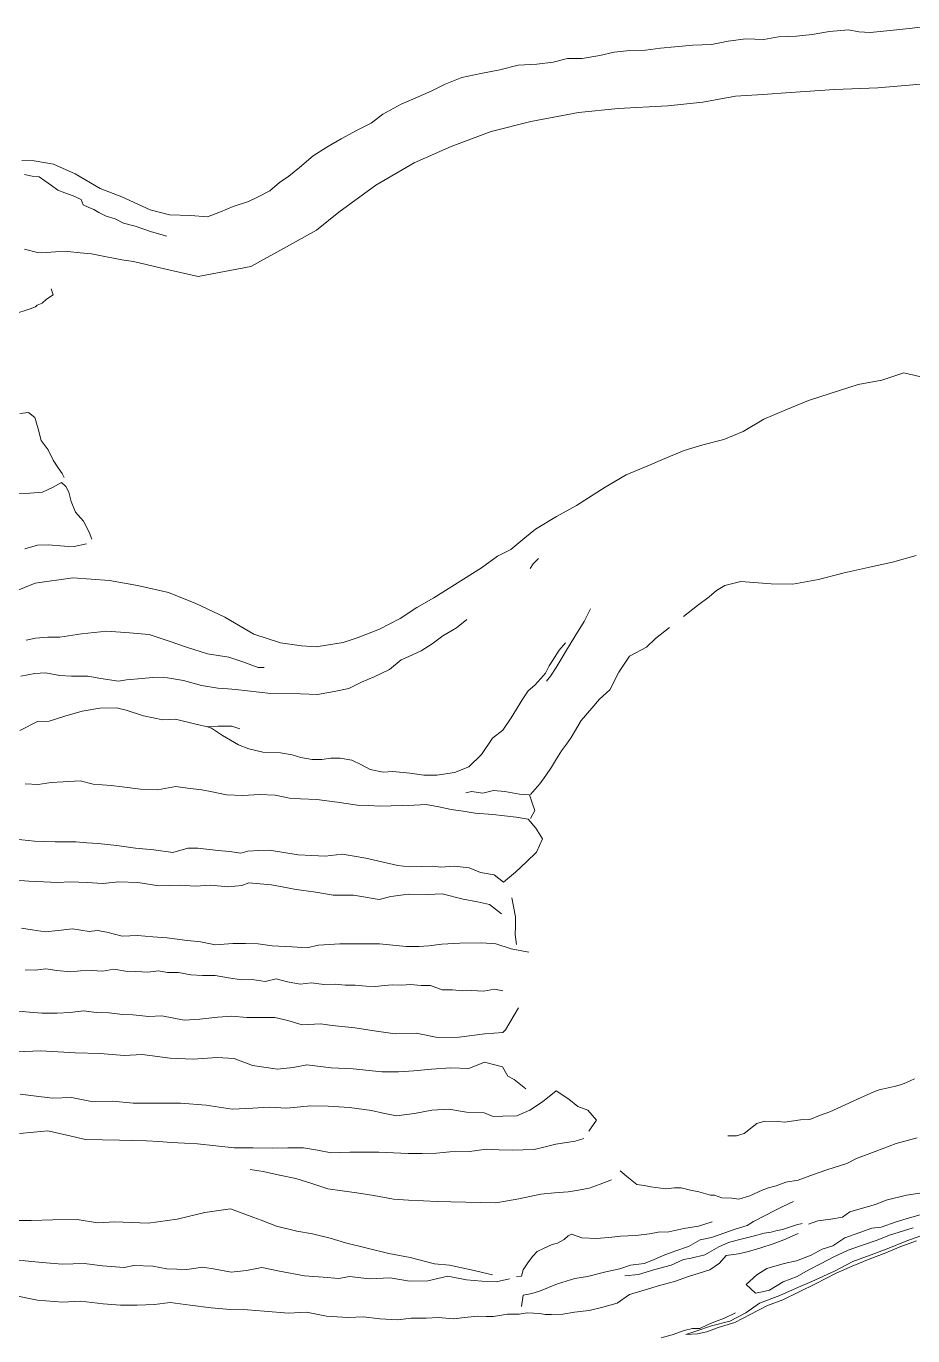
# Model space of a CAD drawing. Extents: x 683321 to 688873, y 7661944 to 7668387.
# Drawn here: x 687184.1 to 687437.2, y 7667443.6 to 7667817.2 of the extents above; entities that cross this region are included whole.
import ezdxf

# ---------------------------------------------------------------- set-up
doc = ezdxf.new("R2010")
doc.units = 0
doc.header["$MEASUREMENT"] = 0
doc.layers.add('01 CRESTA_Line', color=3, linetype='Continuous', lineweight=20)

msp = doc.modelspace()

# ---------------------------------------------------------------- linework, layer by layer
at = {"layer": '01 CRESTA_Line'}
for points in [[(687441.97, 7667817.25, 4449.83), (687436.16, 7667816.56, 4450.17), (687429.74, 7667815.91, 4450.63), (687425.03, 7667815.42, 4451.07), (687421.77, 7667815.67, 4451.59), (687418.82, 7667816.21, 4452.21), (687413.42, 7667815.69, 4452.75), (687408.5, 7667814.86, 4452.98), (687403.98, 7667814.36, 4453.52), (687398.86, 7667814.19, 4454.37), (687394.66, 7667813.5, 4454.72), (687389.58, 7667813.61, 4455.75), (687384.51, 7667813, 4456.43), (687379.69, 7667812.07, 4456.98), (687374.37, 7667811.83, 4457.87), (687369.25, 7667811.34, 4458.51), (687365.21, 7667810.98, 4459.04), (687360.91, 7667810.41, 4459.24), (687356.45, 7667810.27, 4459.51), (687351.98, 7667809.88, 4459.76), (687347.87, 7667808.87, 4459.48), (687342.82, 7667808.02, 4459.68), (687338.59, 7667808.07, 4460.22), (687334.57, 7667807.03, 4460.35), (687329.85, 7667806.37, 4460.58), (687324.54, 7667806.13, 4461.3), (687319.27, 7667804.76, 4461.73), (687313.85, 7667803.78, 4462.29), (687308.5, 7667802.62, 4462.99), (687303.75, 7667800.71, 4463.66), (687299.91, 7667798.82, 4464.18), (687295.13, 7667796.72, 4465.27), (687291.1, 7667794.97, 4466.08), (687285.94, 7667792.17, 4466.85), (687282.55, 7667789.59, 4467.08), (687278.38, 7667787.53, 4467.66), (687274.03, 7667785.1, 4468.3), (687269.91, 7667782.75, 4468.97), (687266, 7667780.25, 4469.78), (687262.12, 7667776.93, 4470.49), (687259.06, 7667774.48, 4471.06), (687256.38, 7667772.67, 4471.87), (687253.62, 7667770.31, 4472.3), (687250.1, 7667768.46, 4473.17), (687247.53, 7667767.21, 4473.58), (687243.23, 7667765.79, 4474.01), (687239.55, 7667764.32, 4474.12), (687235.83, 7667762.88, 4474.25), (687231.03, 7667763.25, 4475.6), (687224.99, 7667763.4, 4476.64), (687219.53, 7667764.81, 4477.82), (687211.41, 7667768.55, 4479.24), (687205.24, 7667770.94, 4478.41), (687198.12, 7667775.1, 4479.36), (687191.87, 7667777.89, 4479.07), (687186.37, 7667778.84, 4478.87), (687182.89, 7667778.93, 4478.85)], [(687183.63, 7667753.61, 4470.41), (687187.29, 7667752.68, 4470.94), (687188.53, 7667752.61, 4471.19), (687192.45, 7667752.83, 4470.99), (687195.96, 7667752.98, 4470.89), (687199.5, 7667752.55, 4470.59), (687202.78, 7667752.26, 4470.16), (687204.63, 7667751.87, 4470.32), (687211.43, 7667750.59, 4470.23), (687214.71, 7667750.1, 4469.77), (687223.95, 7667747.96, 4468.64), (687233.19, 7667745.82, 4467.5), (687240.71, 7667747.25, 4466.86), (687248.24, 7667748.69, 4466.23), (687257.59, 7667753.85, 4465.16), (687266.94, 7667759.01, 4464.09), (687273.35, 7667764.18, 4462.85), (687283.89, 7667771.89, 4460.91), (687294.86, 7667778.27, 4459.26), (687305.39, 7667782.89, 4457.54), (687316.86, 7667787.16, 4456.19), (687328.13, 7667790.08, 4455.08), (687341.76, 7667792.61, 4453.89), (687353.07, 7667793.74, 4453.3), (687367.26, 7667794.52, 4452.07), (687377.23, 7667795.56, 4451.33), (687386.61, 7667797.26, 4450.68), (687394.43, 7667797.77, 4449.65), (687402.25, 7667798.29, 4448.62), (687414.88, 7667799.22, 4447.19), (687427.22, 7667799.66, 4445.38), (687435.02, 7667800.33, 4444.38), (687442.82, 7667801.01, 4443.38)], [(687183.65, 7667774.94, 4474.48), (687185.85, 7667774.41, 4474.24), (687187.78, 7667774.24, 4474.03), (687189.42, 7667773.13, 4473.81), (687191.34, 7667771.78, 4473.56), (687193.11, 7667770.49, 4473.32), (687195.15, 7667769.72, 4473.09), (687197.48, 7667768.84, 4473.1), (687199.83, 7667767.83, 4473.17), (687200.4, 7667766.3, 4471.98), (687201.79, 7667765.57, 4471.9), (687203.4, 7667764.9, 4471.97), (687204.83, 7667764.07, 4471.82), (687206.91, 7667763.09, 4471.82), (687209.47, 7667762.27, 4472.12), (687211.92, 7667761.05, 4471.76), (687215.22, 7667760.19, 4472.08), (687219.84, 7667758.57, 4471.75), (687224.23, 7667757.34, 4468.3)], [(687180.56, 7667735.11, 4461.41), (687185.27, 7667736.59, 4461.41), (687186.78, 7667737.14, 4461.69), (687187.24, 7667737.65, 4461.95), (687188.62, 7667738.26, 4462.58), (687189.92, 7667739.39, 4462.63), (687191.84, 7667740.55, 4463.14), (687191.2, 7667742.28, 4463.12)], [(687180.6, 7667655.89, 4411.19), (687186.64, 7667658.29, 4411.96), (687197.39, 7667659.88, 4410.85), (687207.93, 7667659.11, 4410.22), (687215.92, 7667657.67, 4409.98), (687224.77, 7667655.63, 4410.02), (687232.51, 7667652.48, 4409.74), (687240.77, 7667648.64, 4408.71), (687249.06, 7667643.75, 4407.15), (687256.7, 7667641.31, 4406.33), (687262.73, 7667640.48, 4405.8), (687266.89, 7667640.13, 4405.33), (687274.63, 7667641.4, 4404.69), (687278.91, 7667642.8, 4404.54), (687284.98, 7667645.15, 4404.39), (687290.84, 7667648.22, 4404.31), (687295.61, 7667651.34, 4402.95), (687300.45, 7667654.11, 4401.91), (687314.12, 7667662.68, 4399.91), (687318.65, 7667665.98, 4399.54), (687322.43, 7667667.91, 4398.66), (687326.42, 7667671.25, 4398.24), (687329.48, 7667673.74, 4397.77), (687335.51, 7667677.33, 4396.21), (687341.17, 7667680.48, 4395.08), (687349.37, 7667685.72, 4394.11), (687355.33, 7667689.26, 4393.92), (687361.58, 7667691.78, 4393.42), (687365.74, 7667693.63, 4393.41), (687371.94, 7667696.15, 4393.38), (687377.22, 7667697.78, 4393.3), (687383.29, 7667699.27, 4393.18), (687388.76, 7667701.6, 4393.4), (687394.68, 7667705.11, 4394.77), (687400.99, 7667707.8, 4394.99), (687407.39, 7667710.48, 4395.25), (687413.57, 7667712.44, 4395.2), (687421.59, 7667715, 4394.74), (687428.39, 7667716.29, 4393.68), (687434.63, 7667718.36, 4393.66), (687446.77, 7667715.44, 4390.15)], [(687194.99, 7667688.45, 4431.16), (687194.42, 7667689.66, 4431.33), (687193.23, 7667691.23, 4433.38), (687191.82, 7667693.44, 4435.3), (687190.39, 7667696.41, 4437.53), (687188.42, 7667699.01, 4439.7), (687187.53, 7667702.32, 4441.91), (687186.55, 7667705.62, 4444.24), (687184.78, 7667707, 4445.73), (687182.27, 7667706.78, 4444.59)], [(687181.52, 7667683.87, 4430.16), (687185.11, 7667684.04, 4430.18), (687188.77, 7667684.33, 4430.12), (687191.58, 7667685.62, 4430.36), (687194.21, 7667687, 4430.87), (687194.21, 7667687, 4430.88), (687195.47, 7667685.87, 4429.53), (687196.24, 7667684.25, 4428.33), (687196.99, 7667681.6, 4426.47), (687198.14, 7667678.55, 4423.9), (687200.47, 7667675.97, 4421.56), (687202.05, 7667672.87, 4419.85), (687202.89, 7667670.91, 4418.65)], [(687183.69, 7667668.08, 4420.41), (687187.31, 7667669.2, 4420.41), (687190.38, 7667669.3, 4419.98), (687195.03, 7667668.86, 4419.2), (687197.76, 7667668.78, 4418.57), (687201.28, 7667669.52, 4418.14)], [(687330.38, 7667665.36, 4386.2), (687328.8, 7667663.88, 4386.13), (687327.95, 7667662.48, 4385.33)], [(687438.19, 7667666.26, 4375.99), (687431.36, 7667664.34, 4376.54), (687425.31, 7667663.01, 4377.09), (687417.56, 7667661.29, 4377.26), (687410.3, 7667659.39, 4377.66), (687402.97, 7667658.05, 4378.72), (687396.73, 7667658.11, 4379.65), (687388.14, 7667658.82, 4380.73), (687383.5, 7667657.64, 4382.08), (687381.13, 7667656.22, 4382.08), (687379.09, 7667654.44, 4382.01), (687375.73, 7667651.94, 4381.87), (687371.74, 7667648.8, 4381.76)], [(687182.61, 7667631.81, 4390.17), (687186.53, 7667632.56, 4390.17), (687189.6, 7667632.77, 4390.17), (687193.73, 7667631.98, 4390.18), (687197.07, 7667631.83, 4390.19), (687201.67, 7667631.78, 4390.2), (687205.41, 7667631.13, 4390.23), (687210.43, 7667630.39, 4390.27), (687212.72, 7667630.76, 4390.29), (687217.18, 7667631.15, 4390.35), (687220.2, 7667631.37, 4390.36), (687224.43, 7667631.28, 4390.44), (687229.05, 7667630.55, 4390.52), (687234.15, 7667629.09, 4390.59), (687238.86, 7667628.37, 4390.53), (687241.62, 7667628.18, 4390.53), (687243.91, 7667627.95, 4390.53), (687253.95, 7667626.85, 4390.33), (687262.4, 7667626.76, 4390.19), (687267.22, 7667626.52, 4390.21), (687271.98, 7667627.43, 4390.12), (687276.2, 7667628.25, 4389.98), (687279.81, 7667630.04, 4389.62), (687283.4, 7667631.58, 4389.21), (687287.78, 7667633.72, 4388.69), (687291.1, 7667636.42, 4388.28), (687293.38, 7667637.39, 4388), (687296.83, 7667639.01, 4387.56), (687300, 7667641.05, 4387.21), (687303.01, 7667643.27, 4386.83), (687306.9, 7667645.61, 4386.37), (687309.89, 7667647.94, 4386.06)], [(687345.17, 7667651, 4380.46), (687343.37, 7667647.34, 4380.46), (687340.72, 7667643.13, 4380.54), (687338.31, 7667639.25, 4380.19), (687336.85, 7667636.6, 4379.93), (687335.37, 7667634.3, 4379.39), (687333.78, 7667631.75, 4378.97), (687332.59, 7667630.33, 4378.56)], [(687252.03, 7667634.22, 4392.06), (687250.28, 7667634.22, 4392.2), (687245.97, 7667635.85, 4392.5), (687241.94, 7667637.16, 4392.81), (687235.87, 7667638.13, 4393.21), (687229.86, 7667640.04, 4393.79), (687225.2, 7667641.64, 4394.17), (687219.17, 7667643.69, 4394.75), (687213.64, 7667644.17, 4395.27), (687207.13, 7667644.6, 4395.89), (687199.92, 7667643.91, 4396.38), (687193.73, 7667642.88, 4396.77), (687190.31, 7667642.92, 4397.03), (687186.79, 7667642.63, 4397.28), (687184.08, 7667642.02, 4397.47)], [(687367.74, 7667645.67, 4381.64), (687363.75, 7667642.54, 4381.52), (687361.18, 7667640.03, 4381.6), (687356.33, 7667637.47, 4381.34), (687353.25, 7667632.92, 4380.69), (687350.69, 7667627.87, 4380.27), (687347.73, 7667625.23, 4379.78), (687345.56, 7667622.61, 4378.84), (687342.55, 7667619.14, 4378.34), (687339.69, 7667614.26, 4377.19), (687338.3, 7667612.38, 4376.67), (687336.92, 7667610.5, 4376.16), (687335.49, 7667608.15, 4375.35), (687334.07, 7667605.81, 4374.55), (687332.4, 7667603.43, 4374.01), (687330.74, 7667601.04, 4373.47), (687329.39, 7667599.53, 4373.15), (687328.04, 7667598.01, 4372.84)], [(687182.29, 7667616.29, 4380.32), (687187.38, 7667618.82, 4380.43), (687190.7, 7667618.97, 4380.27), (687195.09, 7667620.35, 4380.39), (687200.07, 7667621.83, 4380.54), (687205.1, 7667622.64, 4380.52), (687209.87, 7667622.75, 4380.65), (687212.64, 7667622.1, 4380.68), (687217.61, 7667620.5, 4381.16), (687223.11, 7667619.32, 4380.44), (687226.77, 7667619.49, 4380.33), (687232.49, 7667618.05, 4380.45), (687235.85, 7667617.36, 4380.05), (687237.05, 7667616.92, 4379.81), (687240.11, 7667614.89, 4379.04), (687244.72, 7667612.23, 4378.86), (687247.64, 7667611.08, 4379.02), (687251.67, 7667610.1, 4379.22), (687256.68, 7667609.9, 4379.44), (687260.05, 7667609.34, 4379.57), (687262.53, 7667608.61, 4379.67), (687265.78, 7667608.03, 4379.74), (687268.49, 7667607.96, 4379.81), (687271.11, 7667608.36, 4379.87), (687273.74, 7667608.35, 4379.94), (687277.03, 7667607.84, 4379.99), (687279.82, 7667606.49, 4380.01), (687282.31, 7667605.17, 4380.04), (687286.04, 7667604.38, 4380.06), (687288.74, 7667604.54, 4380.04), (687293.66, 7667604.09, 4379.97), (687297.62, 7667603.56, 4379.94), (687301.36, 7667603.51, 4380.02), (687306.35, 7667604.31, 4379.94), (687310.46, 7667605.95, 4379.78), (687314.11, 7667609.45, 4379.56), (687317.18, 7667614.11, 4379.77), (687320.16, 7667616.37, 4379.85), (687322.59, 7667619.88, 4380.03), (687325.84, 7667625.29, 4380.03), (687327.37, 7667627.64, 4380.06), (687329.26, 7667629.26, 4380.08), (687330.98, 7667631.16, 4380.1), (687332.33, 7667632.6, 4380.11), (687333.41, 7667634.76, 4380.13), (687334.4, 7667636.38, 4380.15), (687336.21, 7667639.18, 4380.17), (687338.01, 7667641.28, 4380.19)], [(687235.85, 7667617.36, 4380.05), (687238.85, 7667617.49, 4380.13), (687242.85, 7667617.53, 4380.02), (687245.13, 7667616.79, 4380.22)], [(687181.09, 7667585.25, 4360.3), (687186.44, 7667584.75, 4360.3), (687192.41, 7667584.5, 4360.25), (687198.25, 7667584.5, 4360.29), (687201.44, 7667584.25, 4360.27), (687204.62, 7667584, 4360.31), (687209.97, 7667583.5, 4360.22), (687215.28, 7667582.75, 4360.26), (687220.59, 7667582.25, 4360.25), (687225.94, 7667581.5, 4360.22), (687230.25, 7667582.75, 4360.32), (687233.13, 7667582.75, 4360.29), (687238.94, 7667582, 4360.22), (687242.16, 7667581.75, 4360.29), (687245.34, 7667581.25, 4360.3), (687247.42, 7667581.88, 4360.79), (687250.5, 7667582.02, 4360.82), (687253.59, 7667582.16, 4360.84), (687257.67, 7667581.49, 4360.97), (687261.76, 7667580.81, 4361.1), (687265.61, 7667580.64, 4361.13), (687269.46, 7667580.47, 4361.15), (687274.33, 7667580.96, 4361.01), (687277.7, 7667580.41, 4361.16), (687281.07, 7667579.86, 4361.31), (687285.62, 7667578.79, 4361.38), (687290.16, 7667577.72, 4361.46), (687293.45, 7667577.42, 4361.24), (687296.87, 7667577.51, 4361.02), (687300.06, 7667577.6, 4360.36), (687302.48, 7667577.31, 4359.71), (687306.31, 7667577.54, 4360.55), (687310.54, 7667577.09, 4360.7), (687313.84, 7667575.78, 4360.84), (687317.65, 7667575.12, 4360.83), (687320.36, 7667572.96, 4360.82), (687323.76, 7667575.89, 4361.09), (687326.93, 7667578.79, 4361.79), (687329.74, 7667581.54, 4361.53), (687331.49, 7667585.38, 4362.22), (687329.62, 7667588.37, 4364.98), (687327.4, 7667590.95, 4367.86), (687323.96, 7667591.52, 4368.12), (687320.63, 7667591.91, 4368.27), (687317.3, 7667592.31, 4368.43), (687312.28, 7667592.67, 4368.35), (687308.85, 7667593.22, 4368.61), (687305.41, 7667593.77, 4368.87), (687301.87, 7667594.47, 4369.95), (687298.33, 7667595.18, 4371.03), (687294.9, 7667595.02, 4371.03), (687291.47, 7667594.86, 4371.02), (687288.29, 7667594.8, 4370.99), (687285.1, 7667594.73, 4370.96), (687281.88, 7667594.85, 4370.84), (687278.66, 7667594.97, 4370.73), (687272.87, 7667595.8, 4370.68), (687267.07, 7667596.62, 4370.63), (687262.38, 7667596.79, 4369.84), (687259.26, 7667596.99, 4369.84), (687255.16, 7667597.85, 4369.9), (687250.66, 7667598.02, 4369.99), (687245.98, 7667597.7, 4370), (687241.28, 7667597.9, 4369.94), (687237.15, 7667598.79, 4369.89), (687234.25, 7667599.36, 4369.86), (687230.19, 7667599.87, 4369.81), (687226.8, 7667600.31, 4369.81), (687221.58, 7667599.35, 4369.87), (687216.69, 7667599.53, 4369.91), (687211.52, 7667600.18, 4369.96), (687208.39, 7667600.55, 4369.99), (687203.21, 7667601, 4370.01), (687199.49, 7667601.94, 4370.02), (687194.7, 7667601.62, 4370.04), (687191.2, 7667601.49, 4370.03), (687187.53, 7667600.91, 4370.06), (687183.86, 7667601.06, 4370.13)], [(687328.02, 7667591.19, 4367.91), (687329.33, 7667593.44, 4368.87), (687328.53, 7667595.69, 4370.82), (687327.74, 7667597.94, 4372.77), (687324.9, 7667598.08, 4372.39), (687322.84, 7667598.46, 4372.07), (687320.78, 7667598.84, 4371.76), (687317.49, 7667599.19, 4371.58), (687314.42, 7667598.41, 4370.37), (687311.23, 7667598.84, 4370.13), (687309.58, 7667598.53, 4369.79)], [(687179.78, 7667573.68, 4349.88), (687184.87, 7667573.25, 4349.97), (687189.01, 7667573.13, 4350.06), (687193.04, 7667572.95, 4350.09), (687196.8, 7667573.08, 4350.16), (687201.55, 7667572.89, 4350.19), (687205.96, 7667572.67, 4350.17), (687210.51, 7667573.07, 4350.16), (687215.99, 7667572.91, 4350.04), (687222.01, 7667571.95, 4350), (687228.05, 7667572.14, 4350), (687232.37, 7667571.89, 4350.07), (687236.8, 7667572.19, 4350.14), (687241.62, 7667571.68, 4350.25), (687245.69, 7667572.01, 4350.38), (687247.7, 7667572.83, 4350.79), (687254.15, 7667572.24, 4351.06), (687261.19, 7667570.95, 4351.16), (687266.75, 7667570.14, 4351.32), (687271.74, 7667569.33, 4351.46), (687277.56, 7667569.26, 4351.44), (687284.83, 7667568.04, 4351.55), (687288.17, 7667568.93, 4351.79), (687293.2, 7667569.56, 4351.96), (687298.82, 7667569.49, 4352.13), (687302.88, 7667569.65, 4352.25), (687308.81, 7667568.11, 4352.49), (687312.92, 7667567.44, 4352.51), (687316.35, 7667566.62, 4351.62), (687319.8, 7667563.98, 4350.98)], [(687324.1, 7667555.2, 4345.07), (687323.7, 7667558.06, 4348.53), (687323.83, 7667560.47, 4350.69), (687323.79, 7667563.09, 4351.7), (687322.77, 7667568.55, 4355.46)], [(687182.81, 7667559.91, 4340.01), (687185.85, 7667559.42, 4339.96), (687189.48, 7667558.88, 4339.88), (687193.22, 7667559.19, 4339.85), (687197.32, 7667559.69, 4339.86), (687202.05, 7667558.96, 4339.86), (687204.5, 7667559.19, 4339.85), (687207.15, 7667558.77, 4339.84), (687211.52, 7667557.6, 4339.82), (687215.86, 7667557.78, 4339.84), (687220.27, 7667557.45, 4339.88), (687224.32, 7667557.15, 4339.93), (687229.31, 7667556.42, 4339.92), (687233.85, 7667555.95, 4339.94), (687238.16, 7667555.16, 4339.96), (687243.07, 7667555.53, 4340.07), (687246.7, 7667555.48, 4340.1), (687250.33, 7667555.44, 4340.14), (687254.31, 7667554.88, 4340.13), (687260.06, 7667554.51, 4340.09), (687264.18, 7667554.25, 4340.17), (687267.59, 7667555.02, 4340.21), (687270.62, 7667555.21, 4340.17), (687273.64, 7667555.4, 4340.18), (687279.32, 7667555.4, 4340.29), (687284.99, 7667555.4, 4340.34), (687288.8, 7667555.01, 4340.42), (687292.62, 7667554.61, 4340.48), (687296.23, 7667554.61, 4340.48), (687299.02, 7667554.86, 4340.46), (687302.72, 7667555.29, 4339.42), (687307.91, 7667555.56, 4339.48), (687314.14, 7667555.71, 4339.53), (687318.2, 7667555.42, 4339.52), (687322.52, 7667554.03, 4339.5), (687327.58, 7667552.99, 4339.48)], [(687320.15, 7667541.96, 4329.95), (687317.75, 7667542.45, 4329.59), (687314.62, 7667541.93, 4329.29), (687311.26, 7667542.07, 4329.28), (687308.79, 7667542.01, 4329.33), (687305.77, 7667542.29, 4329.42), (687302.89, 7667542.26, 4329.51), (687299.56, 7667543.51, 4329.69), (687296.84, 7667543.52, 4329.76), (687293.77, 7667543.78, 4329.86), (687291.35, 7667543.61, 4330.02), (687288.62, 7667543.74, 4330.11), (687286.53, 7667543.53, 4330.16), (687283.77, 7667543.25, 4330.26), (687281.18, 7667543.3, 4330.34), (687278.06, 7667543.61, 4330.44), (687275.14, 7667543.57, 4330.31), (687272.43, 7667543.88, 4330.38), (687269.09, 7667543.77, 4330.42), (687265.59, 7667544.24, 4330.28), (687262.33, 7667543.89, 4330.16), (687258.72, 7667544.55, 4330.3), (687255.45, 7667545.43, 4330.45), (687252.36, 7667544.66, 4330.16), (687248.66, 7667545.22, 4330.31), (687245.54, 7667545.17, 4330.27), (687241.84, 7667545.68, 4330.13), (687238.03, 7667546.36, 4330.27), (687234.42, 7667546.39, 4330.15), (687231.06, 7667546.55, 4330.1), (687227.59, 7667547.25, 4330.24), (687224.44, 7667547.22, 4330.31), (687221.84, 7667547.68, 4330.28), (687218.85, 7667547.28, 4330.19), (687215.37, 7667547.52, 4330.15), (687212.45, 7667547.57, 4330.17), (687209.09, 7667548.22, 4330.14), (687205.95, 7667547.59, 4330.09), (687202.74, 7667547.79, 4329.98), (687199.65, 7667547.72, 4330.08), (687196.75, 7667547.43, 4330.07), (687192.81, 7667547.84, 4330.09), (687189.7, 7667548.3, 4330.09), (687186.66, 7667547.94, 4330.08), (687183.77, 7667547.98, 4329.94)], [(687181.88, 7667536.22, 4320.03), (687185.02, 7667535.88, 4320.08), (687188.6, 7667535.66, 4320.12), (687192.93, 7667535.67, 4320.09), (687196.68, 7667535.84, 4320.06), (687200.52, 7667536.25, 4319.98), (687204.12, 7667535.77, 4319.93), (687207.8, 7667535.7, 4319.86), (687211.64, 7667535.21, 4319.98), (687214.58, 7667535.14, 4320.05), (687219.07, 7667534.66, 4320.09), (687222.83, 7667534.83, 4319.96), (687229.16, 7667533.61, 4319.98), (687233.72, 7667533.96, 4319.94), (687238.83, 7667534.45, 4319.88), (687242.78, 7667534.75, 4319.9), (687247.13, 7667534.35, 4319.83), (687255.04, 7667534.37, 4319.94), (687258.84, 7667533.51, 4319.82), (687262.86, 7667532.29, 4319.67), (687268.09, 7667532.55, 4319.6), (687271.48, 7667532.11, 4319.56), (687277.95, 7667531.47, 4319.58), (687283.44, 7667530.57, 4319.69), (687289.45, 7667529.69, 4319.73), (687295.47, 7667529.89, 4319.88), (687301.55, 7667528.69, 4320.06), (687307.74, 7667528.78, 4320.3), (687315.03, 7667529.77, 4320.53), (687320.2, 7667530.12, 4320.66), (687320.96, 7667530.88, 4320.73), (687324.6, 7667537.16, 4321.07)], [(687181.33, 7667524.57, 4309.97), (687188.25, 7667524.84, 4310.05), (687198.1, 7667524.28, 4310.17), (687205.26, 7667524.12, 4310.19), (687212.07, 7667523.55, 4310.28), (687217.26, 7667523.86, 4310.35), (687225.18, 7667522.76, 4310.39), (687231.81, 7667522.53, 4310.27), (687238.64, 7667522.99, 4310.34), (687243.46, 7667522.71, 4310.4), (687248.75, 7667520.65, 4310.36), (687255.81, 7667519.62, 4310.3), (687260.3, 7667520.12, 4310.08), (687264.19, 7667520.92, 4310), (687271.13, 7667520.03, 4310.23), (687277.43, 7667519.71, 4310.28), (687285.67, 7667518.84, 4310.44), (687290.34, 7667518.92, 4310.45), (687294.78, 7667519.18, 4310.61), (687299.83, 7667519.62, 4310.92), (687305.25, 7667519.99, 4311.12), (687310.42, 7667519.85, 4311.24), (687314.94, 7667521.64, 4311.36), (687320.12, 7667520.28, 4311.58), (687321.58, 7667517.65, 4308.44), (687323.4, 7667516.72, 4306.38), (687326.77, 7667514.08, 4303.25)], [(687437.72, 7667516.89, 4271.39), (687435.25, 7667515.78, 4271.03), (687433.66, 7667515.22, 4270.57), (687431.84, 7667514.67, 4270.38), (687427.62, 7667513.74, 4271.15), (687426.08, 7667513.14, 4271.17), (687421.38, 7667511.09, 4271.81), (687417.85, 7667509.45, 4272.66), (687413.52, 7667507.5, 4273.42), (687410.6, 7667506.4, 4273.82), (687407.8, 7667505.31, 4274.41), (687405.17, 7667505.2, 4274.67), (687400.7, 7667504.53, 4276.19), (687398.66, 7667504.76, 4276.56), (687394.93, 7667504.8, 4277.1), (687392.7, 7667504.13, 4277.43), (687389.09, 7667501.3, 4276.93), (687386.91, 7667500.61, 4276.74), (687384.4, 7667500.59, 4276.84)], [(687344.76, 7667501.98, 4291.52), (687346.87, 7667505.09, 4291.88), (687344.44, 7667507.92, 4292.51), (687341.61, 7667508.95, 4294.64), (687339.04, 7667511.09, 4297.69), (687335.37, 7667513.48, 4301.27), (687331.47, 7667510.34, 4299.96), (687327.88, 7667507.95, 4299.46), (687324.18, 7667506.33, 4299.6), (687320.16, 7667506.24, 4299.64), (687317.42, 7667506.17, 4299.22), (687314.8, 7667507.14, 4300.12), (687309.83, 7667507.39, 4299.84), (687304.79, 7667508.26, 4299.67), (687299.93, 7667507.94, 4299.57), (687294.92, 7667507.01, 4299.62), (687289.84, 7667506.36, 4299.67), (687286.02, 7667507.05, 4299.72), (687282.69, 7667507.83, 4299.76), (687276.39, 7667508.69, 4299.83), (687270.27, 7667509.11, 4299.95), (687265.32, 7667509.22, 4300.15), (687258.53, 7667508.51, 4300.17), (687253.42, 7667508.85, 4300.32), (687248.83, 7667508.48, 4300.38), (687242.91, 7667508.24, 4300.35), (687235.46, 7667509.41, 4300.26), (687228.16, 7667509.98, 4300.22), (687220.99, 7667509.92, 4300.21), (687214.65, 7667509.97, 4300.13), (687208.84, 7667510.51, 4300), (687203.2, 7667510.33, 4299.91), (687197.04, 7667511.6, 4299.95), (687191.6, 7667511.4, 4300.04), (687186.18, 7667512.06, 4300.04), (687182.36, 7667512.52, 4300.07)], [(687182.2, 7667501.33, 4289.89), (687186.27, 7667501.71, 4289.89), (687190.33, 7667502.09, 4289.88), (687195.67, 7667500.84, 4289.91), (687201.02, 7667499.58, 4289.96), (687205.87, 7667499.46, 4290.01), (687210.73, 7667499.34, 4290.05), (687214.59, 7667499.28, 4290.08), (687218.44, 7667499.23, 4290.06), (687221.95, 7667498.98, 4290.05), (687225.46, 7667498.73, 4290.02), (687229.25, 7667498.53, 4290.02), (687233.05, 7667498.33, 4290.03), (687238.25, 7667497.77, 4290.03), (687243.45, 7667497.22, 4289.98), (687248.89, 7667497.18, 4289.89), (687254.33, 7667497.13, 4289.86), (687258.8, 7667497.18, 4289.76), (687263.26, 7667497.22, 4289.72), (687267.22, 7667496.5, 4289.72), (687271.18, 7667495.77, 4289.77), (687276.49, 7667495.98, 4289.82), (687280.61, 7667495.99, 4290.01), (687284.73, 7667496.01, 4290.14), (687288.92, 7667495.8, 4290.36), (687293.11, 7667495.59, 4290.42), (687297.17, 7667495.63, 4290.41), (687301.23, 7667495.67, 4290.33), (687305.05, 7667496.08, 4290.44), (687310.69, 7667496.16, 4290.7), (687315.46, 7667496.82, 4290.85), (687319.14, 7667496.67, 4291.04), (687322.81, 7667496.52, 4291.07), (687325.97, 7667496.64, 4291.06), (687329.12, 7667496.77, 4291.11), (687332.23, 7667497.52, 4291.22), (687335.34, 7667498.27, 4291.3), (687340.86, 7667499.12, 4291.4), (687343.3, 7667499.89, 4290.57)], [(687353.7, 7667490.59, 4281.47), (687356.06, 7667488.64, 4279.72), (687358.46, 7667486.75, 4278.3), (687360.56, 7667486.47, 4277.26), (687362.45, 7667486.07, 4276.47), (687366.73, 7667485.53, 4275.23), (687369.13, 7667485.8, 4274.89), (687371.05, 7667485.8, 4274.23), (687373.75, 7667485.13, 4273.05), (687376.09, 7667484.61, 4272.2), (687379.49, 7667483.73, 4271.69), (687380.58, 7667483.69, 4271.19), (687382.73, 7667482.95, 4270.16), (687385.58, 7667482.85, 4269.19), (687387.52, 7667482.59, 4268.63), (687390.66, 7667483.54, 4269.01), (687394.21, 7667485.14, 4268.89), (687395.97, 7667485.75, 4268.77), (687398.17, 7667486.31, 4268.69), (687400.96, 7667487.42, 4268.47), (687404.51, 7667487.97, 4268.12), (687408.82, 7667489.6, 4268.06), (687412.66, 7667490.9, 4267.49), (687418.32, 7667492.72, 4267.49), (687421.11, 7667494.19, 4266.89), (687426.47, 7667496.19, 4266.61), (687432.49, 7667498.43, 4266.91), (687438.42, 7667500.07, 4266.6)], [(687351.19, 7667488.09, 4280.48), (687348, 7667486.87, 4280.72), (687344.81, 7667485.65, 4279.99), (687341.8, 7667485.16, 4279.89), (687338.78, 7667484.67, 4279.83), (687334.91, 7667484.34, 4279.91), (687331.03, 7667484, 4279.98), (687327.89, 7667483.31, 4279.95), (687324.76, 7667482.63, 4279.94), (687321.46, 7667482.08, 4279.97), (687318.17, 7667481.53, 4280.01), (687313.88, 7667481.63, 4279.98), (687309.58, 7667481.73, 4279.84), (687305.29, 7667481.83, 4279.86), (687301.42, 7667481.93, 4279.89), (687297.54, 7667482.04, 4279.88), (687293.26, 7667482.29, 4279.03), (687288.98, 7667482.54, 4278.96), (687283.37, 7667483.56, 4279.75), (687278.48, 7667484.37, 4279.99), (687274.35, 7667484.94, 4280.01), (687270.23, 7667485.5, 4280.21), (687265.63, 7667486.98, 4280.26), (687261.04, 7667488.45, 4280.27), (687256.42, 7667489.44, 4280.28), (687251.79, 7667490.43, 4280.34), (687248.08, 7667490.99, 4280.46)], [(687407.43, 7667475.42, 4261.04), (687410.07, 7667476.34, 4261.28), (687413.77, 7667476.84, 4260.8), (687417.13, 7667477.41, 4260.38), (687419.22, 7667478.91, 4260.17), (687421.54, 7667479.65, 4259.91), (687426.54, 7667481.02, 4259.29), (687429.64, 7667482.3, 4259.13), (687435.42, 7667483.66, 4258.98), (687439.22, 7667484.25, 4258.93)], [(687180.07, 7667476.43, 4280.14), (687185.56, 7667476.49, 4280.2), (687191.68, 7667476.69, 4280.16), (687198.63, 7667476.79, 4280.16), (687204.47, 7667475.77, 4280.15), (687209.45, 7667476.09, 4280.1), (687218.9, 7667475.66, 4280.1), (687227.19, 7667476.86, 4280.14), (687235.14, 7667478.79, 4280.27), (687242.43, 7667479.8, 4280.22), (687249.09, 7667477.28, 4277.98), (687251.17, 7667476.6, 4277.98), (687255.6, 7667474.87, 4277.8), (687261.37, 7667473.46, 4277.63), (687265.86, 7667472.69, 4277.48), (687270.87, 7667471.47, 4277.33), (687275.27, 7667470.09, 4276.65), (687281.46, 7667468.58, 4275.85), (687287.65, 7667467.07, 4275.06), (687293.67, 7667465.86, 4273.92), (687300.63, 7667464.11, 4273.04), (687304.98, 7667463.74, 4272.3), (687311.11, 7667462.37, 4271.53), (687317.25, 7667461, 4270.77)], [(687325.53, 7667451.96, 4262.2), (687325.99, 7667455.17, 4264.19), (687328.44, 7667455.6, 4264.1), (687330.62, 7667456.31, 4263.21), (687335.82, 7667458.39, 4263.06), (687340.69, 7667459.94, 4263.29), (687344.37, 7667460.5, 4263.24), (687349.53, 7667461.85, 4263.36), (687353.59, 7667462.72, 4263.35), (687356.59, 7667463.7, 4263.47), (687360.49, 7667464.17, 4263.3), (687363.14, 7667465.25, 4263.37), (687365.97, 7667466.46, 4263.07), (687369.26, 7667467.71, 4263.2), (687373.14, 7667469.09, 4263.25), (687376.48, 7667470.93, 4263.4), (687379.73, 7667471.59, 4263.15), (687383.53, 7667472.96, 4262.99), (687386.52, 7667474.03, 4262.7), (687389.91, 7667475.02, 4262.44), (687391.74, 7667476.15, 4262.55), (687394.85, 7667477.82, 4262.4), (687398.05, 7667479.46, 4262.27), (687400.1, 7667480.47, 4262.36), (687403.1, 7667481.92, 4262.31)], [(687324.09, 7667460.37, 4270.23), (687325.49, 7667460.59, 4270.1), (687325.94, 7667462.36, 4269.72), (687327.52, 7667464.71, 4269.55), (687328.69, 7667466.26, 4269.43), (687329.93, 7667467.6, 4269.13), (687332, 7667468.57, 4268.9), (687334.21, 7667469.65, 4268.57), (687335.78, 7667470, 4268.61), (687337.64, 7667471.07, 4268.76), (687338.83, 7667472.06, 4268.98), (687339.74, 7667472.56, 4269.07), (687342.7, 7667471.53, 4267.97), (687347.02, 7667471.35, 4267.78), (687351.27, 7667471.74, 4267.45), (687353.78, 7667471.97, 4267.46), (687358.18, 7667472.14, 4266.95), (687362.06, 7667472.69, 4266.68), (687364.47, 7667473.1, 4266.65), (687367.53, 7667473.24, 4266.36), (687371.85, 7667474.21, 4265.83), (687376, 7667474.86, 4265.54), (687379.97, 7667476.13, 4265.37)], [(687440.59, 7667478.48, 4253.21), (687436.22, 7667477.27, 4253), (687432.47, 7667476.1, 4253.11), (687428.14, 7667474.59, 4253.08), (687425.54, 7667474.25, 4253.21), (687422.08, 7667473.08, 4253.31), (687417.77, 7667471.53, 4252.87), (687414.34, 7667469.26, 4252.47), (687411.36, 7667468.29, 4252.44), (687408.21, 7667466.53, 4251.89), (687404.04, 7667464.98, 4252.23), (687400.52, 7667464.2, 4252.08), (687395.49, 7667462.79, 4251.98), (687392.72, 7667460.95, 4252.01), (687389.59, 7667458.16, 4251.42), (687392.27, 7667455.71, 4249.9), (687394.22, 7667456.15, 4249.44), (687396.27, 7667456.58, 4249.72), (687400.2, 7667458.95, 4249.62), (687404.18, 7667460.44, 4250), (687407.3, 7667462.29, 4250.96), (687411.03, 7667464.24, 4250.99), (687414.45, 7667466.03, 4251.76), (687418.74, 7667468.02, 4251.79), (687422.24, 7667469.23, 4252.05), (687427.06, 7667470.82, 4252.08), (687430.52, 7667472.31, 4252.29), (687434.5, 7667473.49, 4252.26), (687437.27, 7667474.42, 4252.76)], [(687180.27, 7667455.12, 4260.12), (687187.34, 7667453.77, 4260.16), (687194.45, 7667453.15, 4260.3), (687199.62, 7667453.43, 4260.32), (687206.11, 7667452.7, 4260.35), (687211.02, 7667452.32, 4260.33), (687215.76, 7667452.3, 4260.27), (687220.72, 7667452.5, 4260.26), (687225.17, 7667453.06, 4260.26), (687230.95, 7667452.33, 4260.25), (687236.87, 7667451.54, 4260.34), (687242.4, 7667451.1, 4260.39), (687247.3, 7667451, 4260.41), (687252.07, 7667450.6, 4260.4), (687258.98, 7667450.02, 4260.35), (687264.15, 7667450.35, 4260.41), (687269.84, 7667449.17, 4260.31), (687275.9, 7667448.83, 4260.28), (687280.41, 7667448.98, 4260.23), (687285.07, 7667448.38, 4260.09), (687290.16, 7667448.08, 4260.01), (687293.97, 7667448.56, 4260.07), (687298.28, 7667448.59, 4260.1), (687301.85, 7667448.81, 4260.12), (687306.03, 7667448.38, 4260.02), (687310.15, 7667448.9, 4259.82), (687312.9, 7667449.14, 4259.82), (687315.48, 7667449.06, 4259.84), (687317.5, 7667449.08, 4259.85), (687321.46, 7667449.74, 4259.82), (687324.83, 7667449.74, 4260.11), (687327.14, 7667450.09, 4260.03), (687330.71, 7667449.94, 4259.96), (687332.24, 7667449.63, 4259.35), (687334.1, 7667449.68, 4259.5), (687337.31, 7667449.72, 4259.28), (687340.63, 7667450.33, 4259.2), (687344.84, 7667450.82, 4259.23), (687348.73, 7667451.77, 4259.12), (687352.79, 7667452.84, 4259.06), (687356.35, 7667455.35, 4259.1), (687360.81, 7667456.71, 4259.16), (687364.9, 7667457.91, 4259.08), (687369.19, 7667459.02, 4259.05), (687373.17, 7667460.44, 4259.15), (687376.26, 7667461.46, 4259.05), (687379.25, 7667462.38, 4259.05), (687382.01, 7667464.29, 4258.93), (687383.91, 7667466.44, 4258.73), (687387.4, 7667466.92, 4258.83), (687390.32, 7667467.64, 4258.59), (687393.83, 7667468.7, 4258.7), (687397.36, 7667469.82, 4258.88), (687400.41, 7667470.98, 4258.56), (687404.45, 7667472.8, 4258.86)], [(687354.99, 7667460.69, 4260.94), (687358.88, 7667461.06, 4260.72), (687363.54, 7667462.45, 4260.86), (687368.2, 7667463.71, 4260.9), (687371.7, 7667465.36, 4261.08), (687373.97, 7667465.69, 4260.92), (687377.87, 7667466.7, 4261.17), (687381.83, 7667468.93, 4261.11), (687384.57, 7667470.21, 4260.92), (687387.04, 7667470.82, 4260.82), (687389.68, 7667471.55, 4260.68), (687391.97, 7667472.1, 4260.8), (687394.79, 7667472.86, 4261.1), (687396.72, 7667473.11, 4261.12), (687398.11, 7667473.53, 4261.07), (687400.03, 7667473.93, 4260.96), (687404.02, 7667475.2, 4261.06), (687405.61, 7667475.64, 4261.36)], [(687438.21, 7667470.66, 4250.97), (687433.26, 7667468.82, 4250.53), (687429.52, 7667467.22, 4250.21), (687424.75, 7667465.41, 4249.85), (687419.86, 7667463.41, 4249.46), (687415.34, 7667461.43, 4249.13), (687409.45, 7667458.42, 4248.82), (687404.78, 7667456.11, 4248.45), (687400.06, 7667453.87, 4248.14), (687395.74, 7667452.17, 4247.75), (687390.73, 7667449.69, 4247.44), (687386.4, 7667447.4, 4247.3), (687381.67, 7667445.94, 4247), (687378.37, 7667444.72, 4246.62), (687375.78, 7667444.12, 4246.56), (687372.4, 7667443.95, 4246.38), (687375.29, 7667444.88, 4246.51), (687379.78, 7667446.4, 4246.73), (687384.97, 7667447.71, 4247.24), (687389.51, 7667450.12, 4247.32), (687393.39, 7667452.85, 4247.52), (687399.27, 7667455.05, 4248.14), (687404.59, 7667457.47, 4248.54), (687408.4, 7667459.08, 4248.64), (687414.85, 7667462.04, 4249.15), (687420.08, 7667464.77, 4249.61), (687426.12, 7667466.92, 4250.07), (687429.85, 7667468.38, 4250.31), (687435.47, 7667470.67, 4250.71), (687439.5, 7667472.12, 4251.05)], [(687322.09, 7667459.86, 4270.42), (687318.26, 7667459.01, 4270.97), (687314.22, 7667459.2, 4271.49), (687309.76, 7667459.51, 4271.92), (687304.44, 7667460.59, 4272.09), (687298.73, 7667459.23, 4271.84), (687293.52, 7667459.12, 4271.32), (687288.05, 7667460.14, 4271.17), (687282.11, 7667459.8, 4270.5), (687276.39, 7667460.5, 4270.41), (687273.36, 7667459.96, 4270.34), (687268.86, 7667460.27, 4270.31), (687263.53, 7667460.63, 4270.26), (687256.38, 7667461.97, 4270.21), (687251.38, 7667463.1, 4270.22), (687247, 7667462.2, 4270.17), (687242.61, 7667461.71, 4270.17), (687238.06, 7667462.56, 4270.18), (687234.54, 7667463.18, 4270.18), (687230, 7667462.49, 4270.22), (687224.26, 7667462.67, 4270.25), (687220.29, 7667463.41, 4270.28), (687214.83, 7667463.67, 4270.29), (687212.05, 7667463.07, 4270.29), (687205.92, 7667463.55, 4270.29), (687200.65, 7667464.16, 4270.26), (687194.36, 7667464.03, 4270.25), (687188.71, 7667464.45, 4270.29), (687180.87, 7667465.26, 4270.23)], [(687365.32, 7667442.99, 4249.77), (687368.55, 7667443.88, 4249.75), (687371.92, 7667445.04, 4249.73), (687374.3, 7667445.65, 4249.71), (687376.43, 7667445.61, 4249.7), (687378.8, 7667446.75, 4249.71), (687380.83, 7667447.62, 4249.72), (687383.48, 7667448.59, 4249.75), (687386.55, 7667450.11, 4249.79)]]:
    msp.add_polyline3d(points, dxfattribs=at)

doc.saveas('drawing.dxf')
